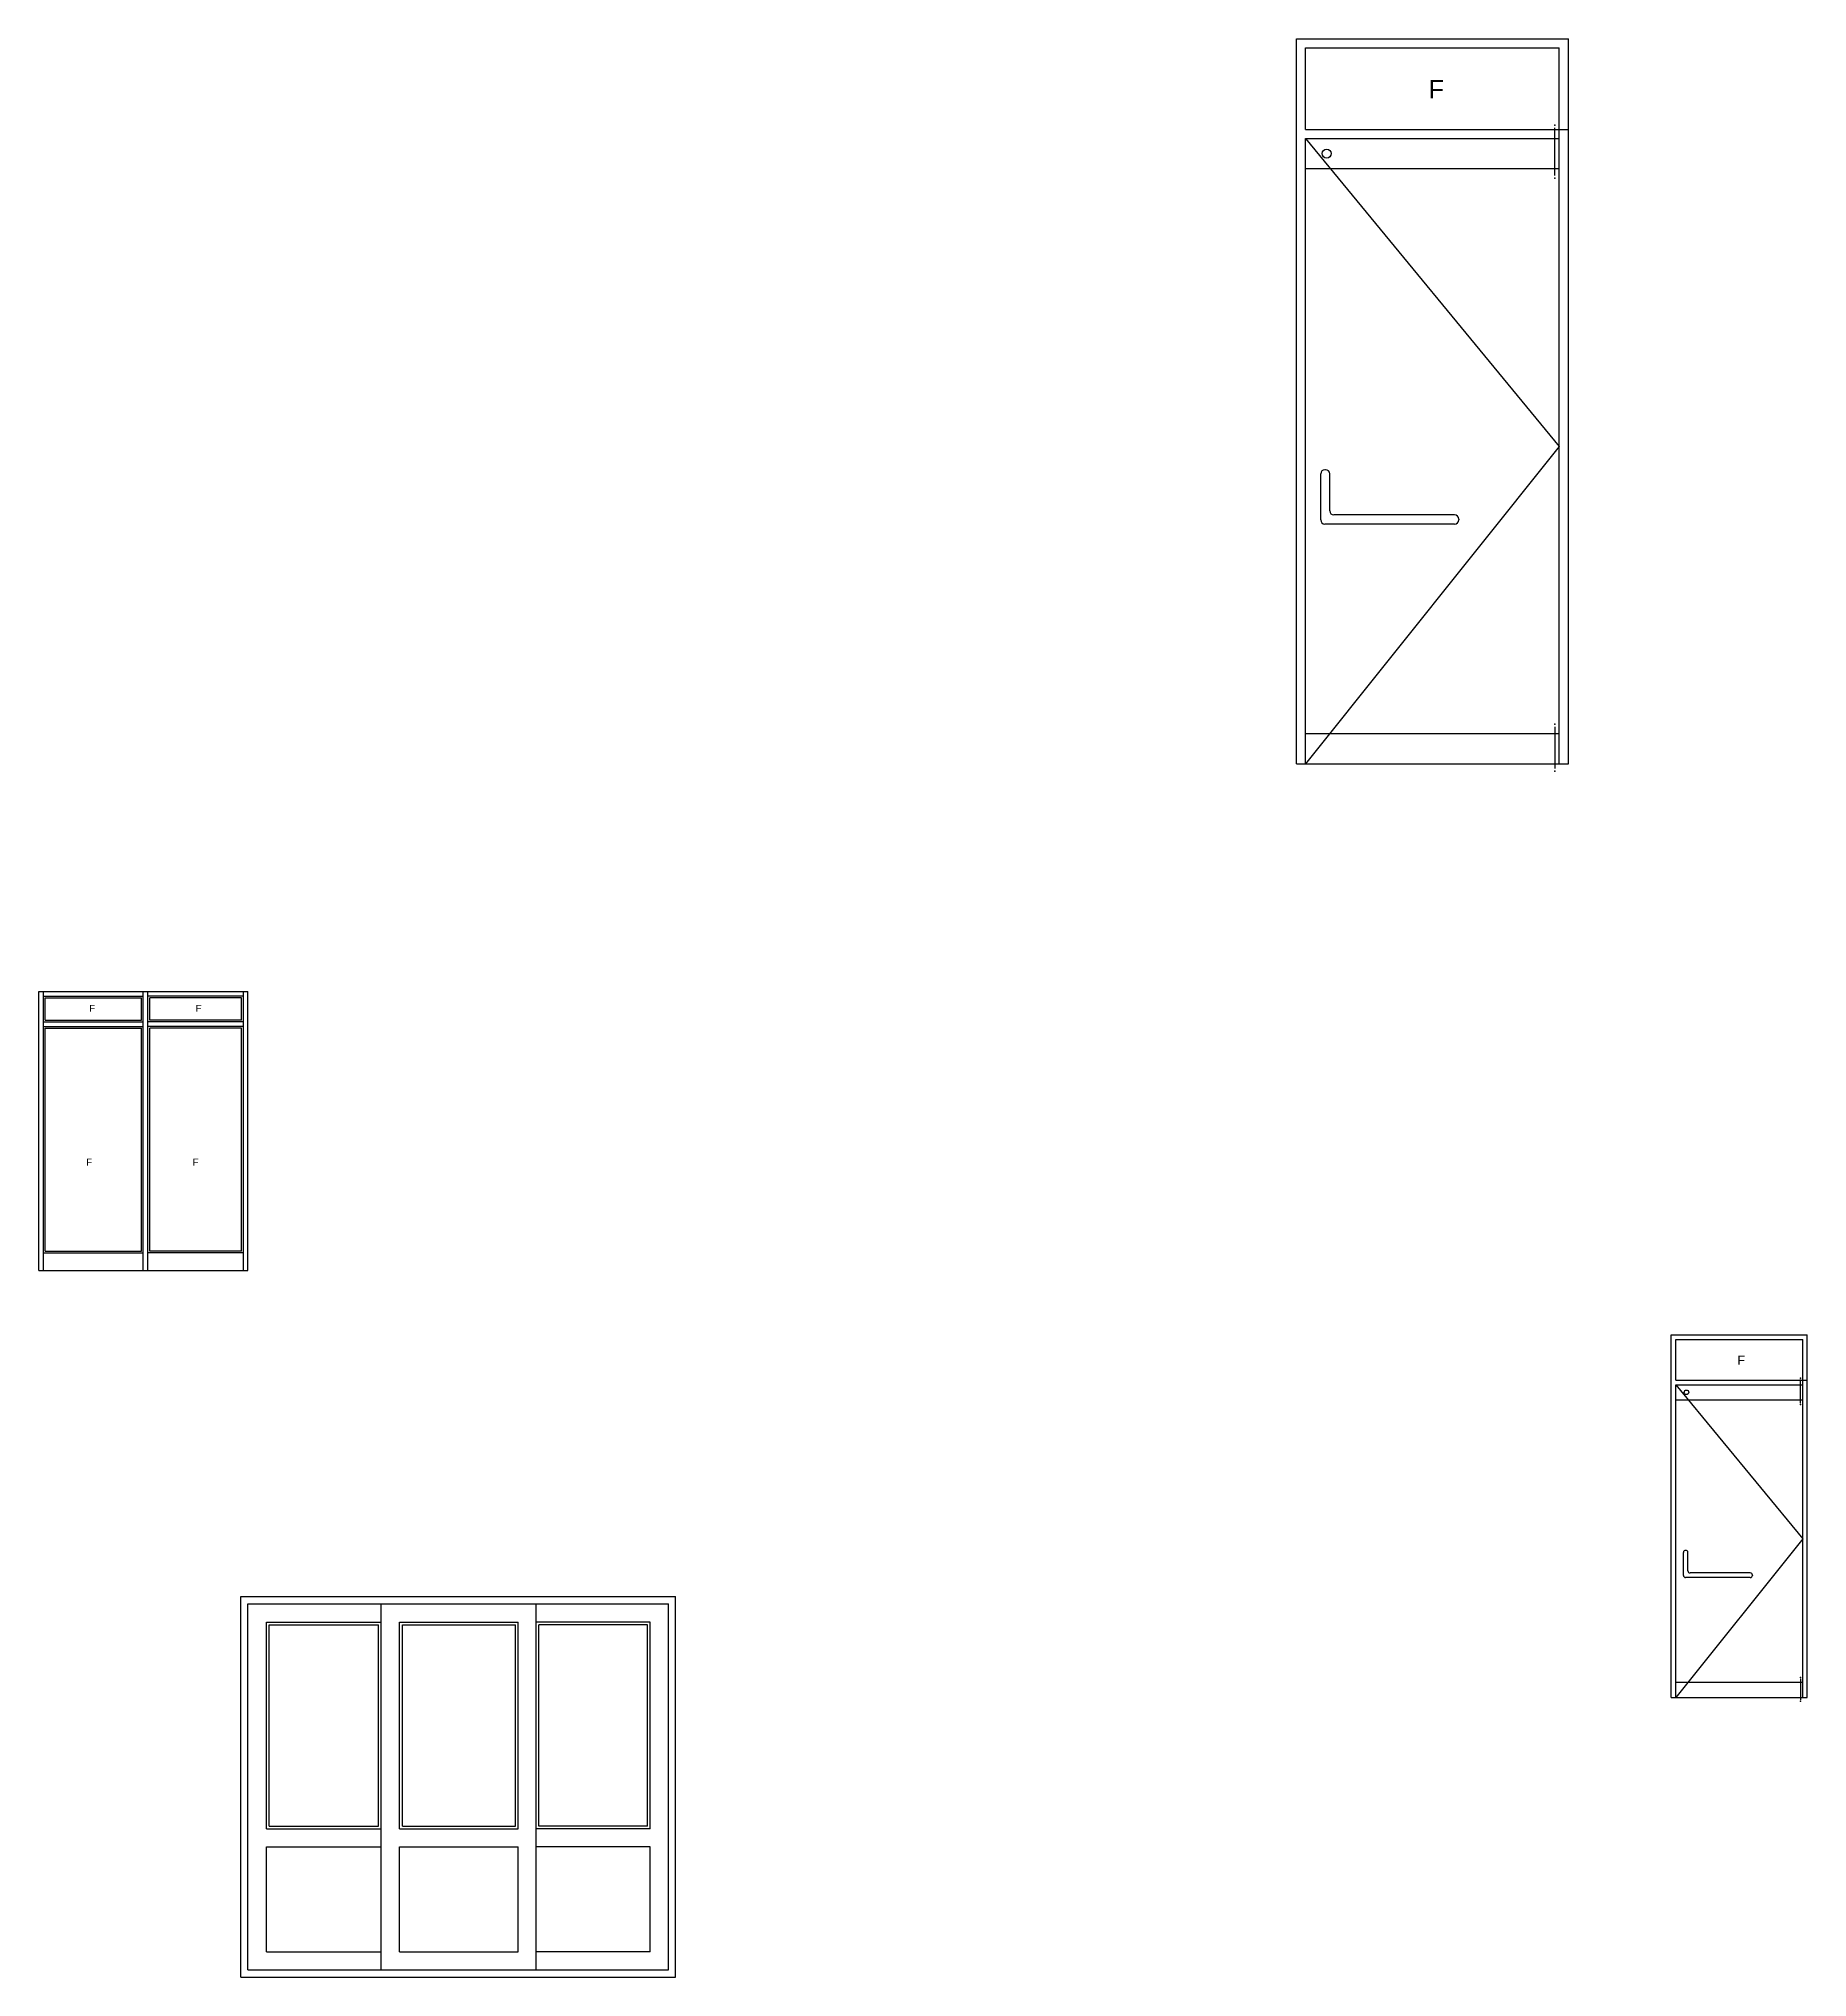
# Model space of a CAD drawing. Header units: millimetres. Extents: x -12161372 to 46643, y -9506984 to 15358.
# Drawn here: x 37163 to 37924, y 2317 to 3151 of the extents above; entities that cross this region are included whole.
import ezdxf

# ---------------------------------------------------------------- set-up
doc = ezdxf.new("R2010")
doc.units = ezdxf.units.MM
doc.layers.add('A-Door', color=160, linetype='Continuous')
doc.styles.get("Standard").update_dxf_attribs({"font": 'arial.ttf'})

# ---------------------------------------------------------------- blocks, each defined once
blk = doc.blocks.new('AE0C09')
for p, q in [((0, 0), (0, 2400)), ((0, 2400), (1800, 2400)), ((40, 0), (40, 2400)), ((40, 2360), (900, 2360)), ((55, 2345), (885, 2345)), ((55, 2155), (55, 2345)), ((885, 2155), (885, 2345)), ((900, 0), (900, 2400)), ((940, 0), (940, 2400)), ((1760, 2360), (940, 2360)), ((955, 2155), (955, 2345)), ((1745, 2345), (955, 2345)), ((1745, 2155), (1745, 2345)), ((1760, 2400), (1760, 0)), ((1800, 0), (1800, 2400)), ((40, 2140), (900, 2140)), ((40, 2100), (900, 2100)), ((55, 2155), (885, 2155)), ((55, 2085), (885, 2085)), ((55, 165), (55, 2085)), ((885, 165), (885, 2085)), ((1760, 2140), (940, 2140)), ((1760, 2100), (940, 2100)), ((1745, 2155), (955, 2155)), ((955, 165), (955, 2085)), ((1745, 2085), (955, 2085)), ((1745, 165), (1745, 2085)), ((0, 0), (1800, 0)), ((40, 150), (900, 150)), ((55, 165), (885, 165)), ((1760, 150), (940, 150)), ((1745, 165), (955, 165))]:
    blk.add_line(p, q)
for p in [(434, 2226), (1351, 2226), (408, 903), (1325, 903)]:
    blk.add_text('F', height=60).set_placement(p)
blk = doc.blocks.new('AE0E02')
for p, q in [((0, 2100), (2400, 2100)), ((0, 0), (0, 2100)), ((40, 40), (40, 2060)), ((40, 2060), (2360, 2060)), ((775, 40), (775, 2060)), ((1631, 40), (1631, 2060)), ((2360, 40), (2360, 2060)), ((2400, 0), (2400, 2100)), ((142, 819), (142, 1960)), ((142, 1960), (775, 1960)), ((157, 834), (157, 1945)), ((157, 1945), (760, 1945)), ((760, 834), (760, 1945)), ((877, 1960), (1531, 1960)), ((877, 819), (877, 1960)), ((892, 1945), (1516, 1945)), ((892, 834), (892, 1945)), ((1516, 834), (1516, 1945)), ((1531, 819), (1531, 1960)), ((2260, 1960), (1631, 1960)), ((2245, 1945), (1646, 1945)), ((1646, 834), (1646, 1945)), ((2245, 834), (2245, 1945)), ((2260, 819), (2260, 1960)), ((142, 819), (775, 819)), ((157, 834), (760, 834)), ((877, 819), (1531, 819)), ((892, 834), (1516, 834)), ((2260, 819), (1631, 819)), ((2245, 834), (1646, 834)), ((142, 719), (775, 719)), ((142, 140), (142, 719)), ((877, 140), (877, 719)), ((877, 719), (1531, 719)), ((1531, 140), (1531, 719)), ((2260, 719), (1631, 719)), ((2260, 140), (2260, 719)), ((142, 140), (775, 140)), ((877, 140), (1531, 140)), ((2260, 140), (1631, 140)), ((0, 0), (2400, 0)), ((40, 40), (2360, 40))]:
    blk.add_line(p, q)
blk = doc.blocks.new('AE0B03')
for p, q in [((0, 0), (0, 2400)), ((0, 2400), (900, 2400)), ((900, 0), (900, 2400)), ((30, 2100), (30, 2370)), ((30, 2370), (870, 2370)), ((870, 0), (870, 2370)), ((30, 2100), (900, 2100)), ((30, 2070), (870, 1050)), ((30, 2070), (870, 2070)), ((30, 0), (30, 2070)), ((855, 1947.1), (855, 2105)), ((30, 1970), (870, 1970)), ((870, 1050), (30, 0)), ((95.9, 973.4), (93.9, 973.4)), ((79.9, 807.4), (79.9, 959.4)), ((109.9, 837.4), (109.9, 959.4)), ((523, 793.4), (93.9, 793.4)), ((523, 823.4), (123.9, 823.4)), ((537, 809.4), (537, 807.4)), ((30, 100), (870, 100)), ((855, 122.4), (855, -16.2)), ((0, 0), (900, 0))]:
    blk.add_line(p, q)
blk.add_circle((100, 2020), 15)
for centre, start, end in [((93.9, 959.4), 90, 180), ((95.9, 959.4), 0, 90), ((123.9, 837.4), 180, 270), ((93.9, 807.4), 180, 270), ((523, 809.4), 0, 90), ((523, 807.4), 270, 0)]:
    blk.add_arc(centre, 14, start, end)
for p in [(855.2, 2113.6), (854.8, 1938.6), (854.8, 131), (855.2, -24.8)]:
    blk.add_point(p)
blk.add_text('F', height=60).set_placement((437.3, 2203))

msp = doc.modelspace()

# ---------------------------------------------------------------- block references
at = {"layer": 'A-Door'}
for name, p, xscale, yscale, zscale in [('AE0B03', (37704.236, 2839.085), 0.13, 0.13, 0.13), ('AE0C09', (37162.822, 2621.003), 0.05, 0.05, 0.05), ('AE0B03', (37865.565, 2437.262), 0.065, 0.065, 0.065), ('AE0E02', (37249.761, 2316.804), 0.078, 0.078, 0.078)]:
    msp.add_blockref(name, p, dxfattribs=dict(at, xscale=xscale, yscale=yscale, zscale=zscale))

doc.saveas('drawing.dxf')
